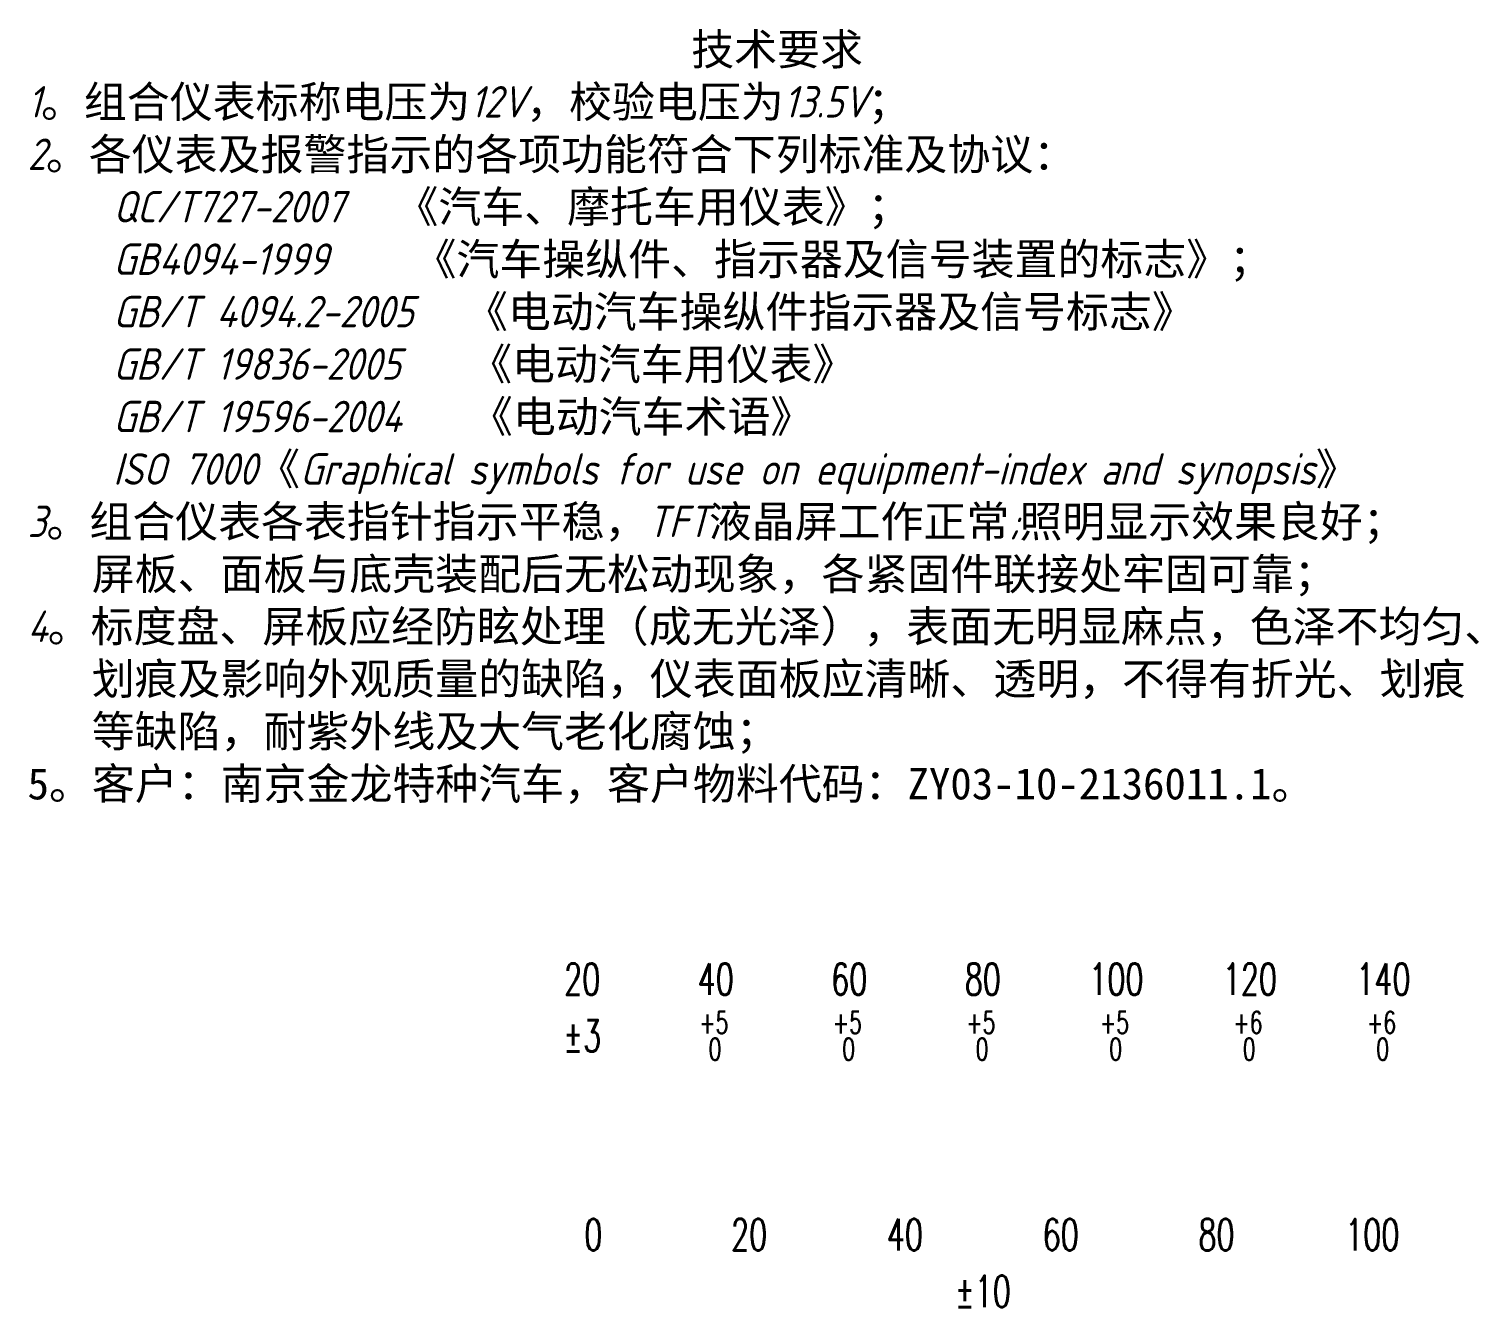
# Model space of a CAD drawing. Header units: millimetres. Extents: x 0 to 1188, y 0 to 840.
# Drawn here: x 529.8 to 760.2, y 281 to 484 of the extents above; entities that cross this region are included whole.
import ezdxf

# ---------------------------------------------------------------- set-up
doc = ezdxf.new("R2010")
doc.units = ezdxf.units.MM
doc.linetypes.add('CENTER2', pattern=[28.575, 19.05, -3.175, 3.175, -3.175])
doc.layers.add('01中心线', color=1, linetype='CENTER2', lineweight=18)
doc.layers.add('6文字层', color=3, linetype='Continuous', lineweight=20)
doc.styles.add('STYLE9', font='romans.shx', dxfattribs={"width": 0.67, "height": 5, "bigfont": 'hzfs.shx'})
doc.styles.add('TEXT', font='gbeitc.shx', dxfattribs={"bigfont": 'gbcbig.shx'})

msp = doc.modelspace()

# ---------------------------------------------------------------- texts
at = {"layer": '01中心线', "color": 3, "linetype": 'ByBlock', "lineweight": 30, "insert": (529.6121, 483.302), "char_height": 5, "width": 282.628115, "attachment_point": 1, "style": 'TEXT'}
msp.add_mtext('{\\fSimSun|b0|i0|c134|p2;                               技术要求\\P}1{\\fSimSun|b0|i0|c134|p2;。组合仪表标称电压为}12V{\\fSimSun|b0|i0|c134|p2;，校验电压为}13.5V{\\fSimSun|b0|i0|c134|p2;；\\P}2{\\fSimSun|b0|i0|c134|p2;。各仪表及报警指示的各项功能符合下列标准及协议：\\P    }QC/T727-2007   {\\fSimSun|b0|i0|c134|p2;《汽车、摩托车用仪表》；\\P    }GB4094-1999     {\\fSimSun|b0|i0|c134|p2;《汽车操纵件、指示器及信号装置的标志》；\\P    }GB/T 4094.2-2005   {\\fSimSun|b0|i0|c134|p2;《电动汽车操纵件指示器及信号标志》\\P    }GB/T 19836-2005    {\\fSimSun|b0|i0|c134|p2;《电动汽车用仪表》\\P    }GB/T 19596-2004    {\\fSimSun|b0|i0|c134|p2;《电动汽车术语》\\P    }ISO 7000{\\fSimSun|b0|i0|c134|p2;《}Graphical symbols for use on equipment-index and synopsis{\\fSimSun|b0|i0|c134|p2;》\\P}3{\\fSimSun|b0|i0|c134|p2;。组合仪表各表指针指示平稳，}TFT{\\fSimSun|b0|i0|c134|p2;液晶屏工作正常};{\\fSimSun|b0|i0|c134|p2;照明显示效果良好；\\P   屏板、面板与底壳装配后无松动现象，各紧固件联接处牢固可靠；\\P}4{\\fSimSun|b0|i0|c134|p2;。标度盘、屏板应经防眩处理（成无光泽），表面无明显麻点，色泽不均匀、\\P   划痕及影响外观质量的缺陷，仪表面板应清晰、透明，不得有折光、划痕\\P   等缺陷，耐紫外线及大气老化腐蚀；  \\P5。客户：南京金龙特种汽车，客户物料代码：ZY03-10-2136011.1。 }', dxfattribs=at)
at = {"layer": '6文字层', "style": 'STYLE9', "width": 0.67}
for s, p in [('+5', (636.3198, 324.4196)), ('+5', (657.534, 324.4196)), ('+5', (678.7482, 324.4196)), ('+5', (699.9624, 324.4196)), ('+6', (721.1766, 324.4196)), ('+6', (742.3908, 324.4196)), ('0', (637.8273, 320.1863)), ('0', (659.0415, 320.1863)), ('0', (680.2557, 320.1863)), ('0', (701.4699, 320.1863)), ('0', (722.6841, 320.1863)), ('0', (743.8983, 320.1863))]:
    msp.add_text(s, height=3.5, dxfattribs=at).set_placement(p)
at = {"layer": '6文字层', "ltscale": 10, "char_height": 5, "attachment_point": 5, "style": 'STYLE9'}
for s, insert, width in [('20', (617.7298, 333.0529), 21.2142), ('40', (638.944, 333.0529), 21.2142), ('60', (660.1582, 333.0529), 21.2142), ('80', (681.3724, 333.0529), 21.2142), ('100', (702.5866, 333.0529), 21.2142), ('120', (723.8008, 333.0529), 21.2142), ('140', (745.0156, 333.0529), 21.2142), ('±3', (617.7298, 324.0529), 21.2142), ('0', (619.4977, 292.4565), 24.75), ('20', (644.2477, 292.4565), 24.75), ('40', (668.9977, 292.4565), 24.75), ('60', (693.7477, 292.4565), 24.75), ('80', (718.4977, 292.4565), 24.75), ('100', (743.2477, 292.4565), 24.75), ('±10', (681.3727, 283.4565), 148.5)]:
    msp.add_mtext(s, dxfattribs=dict(at, insert=insert, width=width))

doc.saveas('drawing.dxf')
